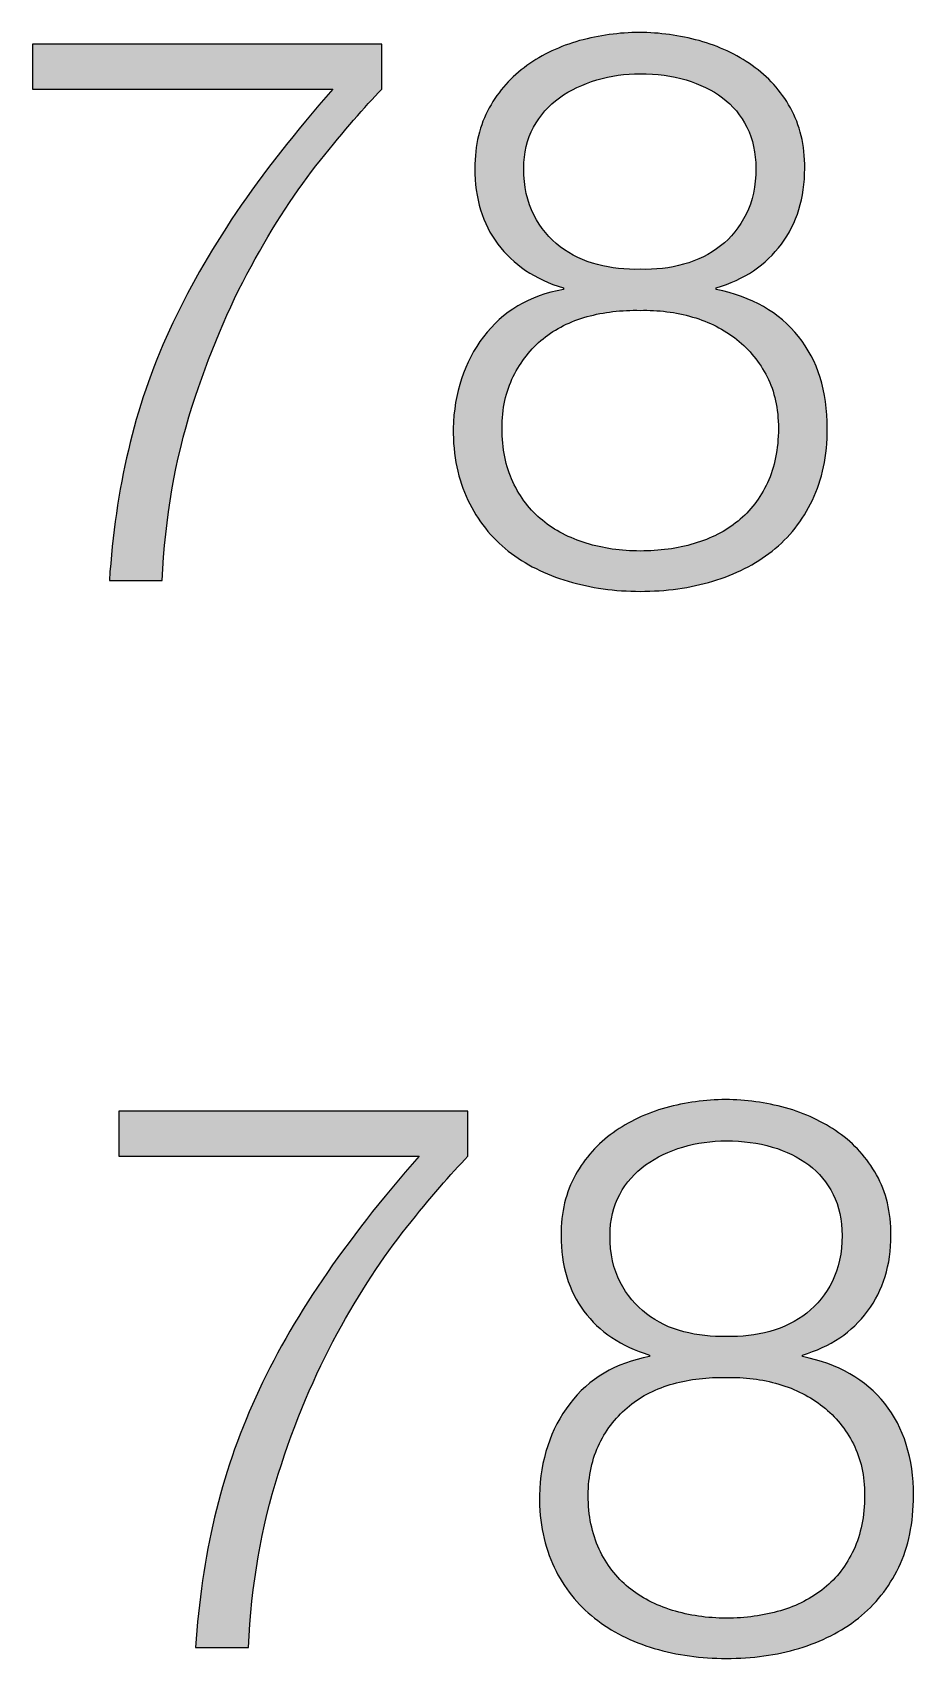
# Paper-space layout 'A3mask' of a CAD drawing. Extents: x 0 to 394, y 0 to 277.
# Drawn here: x 319.456 to 321.612, y 21.496 to 25.477 of the extents above; entities that cross this region are included whole.
import ezdxf
from ezdxf.enums import TextEntityAlignment as Align

# ---------------------------------------------------------------- set-up
doc = ezdxf.new("R2010")
doc.units = 0
doc.layers.get('0').update_dxf_attribs({"linetype": 'CONTINUOUS'})
doc.layers.get('Defpoints').update_dxf_attribs({"linetype": 'CONTINUOUS'})
doc.layers.add('JPP_Mask', color=7, linetype='CONTINUOUS')
doc.styles.add('JPP', font='arial.ttf')

# ---------------------------------------------------------------- blocks, each defined once
blk = doc.blocks.new('A3mask')
at = {"true_color": 0x004a91}
h = blk.add_hatch(color=154, dxfattribs=at)
edge = h.paths.add_edge_path()
edge.add_spline(control_points=[(319.6437, 24.1356), (319.6437, 24.1356), (319.7729, 24.1356), (319.7729, 24.1356), (319.7805, 24.2901), (319.8049, 24.4318), (319.846, 24.5603)], knot_values=[4, 4, 4, 4, 5, 5, 5, 6, 6, 6, 6], degree=3, periodic=0)
edge.add_spline(control_points=[(319.846, 24.5603), (319.8872, 24.6888), (319.9353, 24.8034), (319.9905, 24.9043)], knot_values=[3, 3, 3, 3, 4, 4, 4, 4], degree=3, periodic=0)
edge.add_spline(control_points=[(319.9905, 24.9043), (320.0454, 25.005), (320.1023, 25.0917), (320.1605, 25.1645), (320.2187, 25.2374), (320.2688, 25.2954), (320.3105, 25.3385)], knot_values=[1, 1, 1, 1, 2, 2, 2, 3, 3, 3, 3], degree=3, periodic=0)
edge.add_spline(control_points=[(320.3105, 25.3385), (320.3105, 25.3385), (320.3105, 25.4487), (320.3105, 25.4487), (320.3105, 25.4487), (320.1903, 25.4487), (320.04, 25.4487)], knot_values=[12.624977, 12.624977, 12.624977, 12.624977, 13.624977, 13.624977, 13.624977, 14, 14, 14, 14], degree=3, periodic=0)
edge.add_spline(control_points=[(320.04, 25.4487), (319.8897, 25.4487), (319.7094, 25.4487), (319.5892, 25.4487)], knot_values=[12.249985, 12.249985, 12.249985, 12.249985, 12.624977, 12.624977, 12.624977, 12.624977], degree=3, periodic=0)
edge.add_spline(control_points=[(319.5892, 25.4487), (319.5591, 25.4487), (319.5328, 25.4487), (319.5117, 25.4487)], knot_values=[12.156237, 12.156237, 12.156237, 12.156237, 12.249985, 12.249985, 12.249985, 12.249985], degree=3, periodic=0)
edge.add_spline(control_points=[(319.5117, 25.4487), (319.4905, 25.4487), (319.4746, 25.4487), (319.4652, 25.4487)], knot_values=[12.062489, 12.062489, 12.062489, 12.062489, 12.156237, 12.156237, 12.156237, 12.156237], degree=3, periodic=0)
edge.add_spline(control_points=[(319.4556, 25.4487), (319.4556, 25.4487), (319.4556, 25.4487), (319.4556, 25.4487), (319.4556, 25.4487), (319.4556, 25.4487), (319.4556, 25.4487)], knot_values=[11.999502, 11.999502, 11.999502, 11.999502, 12, 12, 12, 12.0006, 12.0006, 12.0006, 12.0006], degree=3, periodic=0)
edge.add_spline(control_points=[(319.4556, 25.4439), (319.4556, 25.4394), (319.4556, 25.432), (319.4556, 25.4231)], knot_values=[11.687496, 11.687496, 11.687496, 11.687496, 11.874992, 11.874992, 11.874992, 11.874992], degree=3, periodic=0)
edge.add_spline(control_points=[(319.4556, 25.4231), (319.4556, 25.4143), (319.4556, 25.4039), (319.4556, 25.3936)], knot_values=[11.5, 11.5, 11.5, 11.5, 11.687496, 11.687496, 11.687496, 11.687496], degree=3, periodic=0)
edge.add_spline(control_points=[(319.4556, 25.3936), (319.4556, 25.3833), (319.4556, 25.3729), (319.4556, 25.3641)], knot_values=[11.312504, 11.312504, 11.312504, 11.312504, 11.5, 11.5, 11.5, 11.5], degree=3, periodic=0)
edge.add_spline(control_points=[(319.4556, 25.3641), (319.4556, 25.3552), (319.4556, 25.3478), (319.4556, 25.3432)], knot_values=[11.125008, 11.125008, 11.125008, 11.125008, 11.312504, 11.312504, 11.312504, 11.312504], degree=3, periodic=0)
edge.add_spline(control_points=[(319.4556, 25.3385), (319.4556, 25.3385), (319.4556, 25.3385), (319.4556, 25.3385), (319.4556, 25.3385), (319.4556, 25.3385), (319.4556, 25.3385)], knot_values=[10.999766, 10.999766, 10.999766, 10.999766, 11, 11, 11, 11.001231, 11.001231, 11.001231, 11.001231], degree=3, periodic=0)
edge.add_spline(control_points=[(319.4589, 25.3385), (319.4602, 25.3385), (319.4618, 25.3385), (319.4638, 25.3385)], knot_values=[10.937511, 10.937511, 10.937511, 10.937511, 10.960948, 10.960948, 10.960948, 10.960948], degree=3, periodic=0)
edge.add_spline(control_points=[(319.4638, 25.3385), (319.4719, 25.3385), (319.4857, 25.3385), (319.5038, 25.3385)], knot_values=[10.843763, 10.843763, 10.843763, 10.843763, 10.937511, 10.937511, 10.937511, 10.937511], degree=3, periodic=0)
edge.add_spline(control_points=[(319.5038, 25.3385), (319.522, 25.3385), (319.5446, 25.3385), (319.5705, 25.3385)], knot_values=[10.750015, 10.750015, 10.750015, 10.750015, 10.843763, 10.843763, 10.843763, 10.843763], degree=3, periodic=0)
edge.add_spline(control_points=[(319.5705, 25.3385), (319.6739, 25.3385), (319.8289, 25.3385), (319.9582, 25.3385)], knot_values=[10.375023, 10.375023, 10.375023, 10.375023, 10.750015, 10.750015, 10.750015, 10.750015], degree=3, periodic=0)
edge.add_spline(control_points=[(319.9582, 25.3385), (320.0875, 25.3385), (320.1909, 25.3385), (320.1909, 25.3385), (320.0983, 25.2332), (320.0195, 25.1325), (319.9543, 25.0363), (319.8891, 24.94), (319.8346, 24.844), (319.791, 24.7484)], knot_values=[8, 8, 8, 8, 8.375023, 8.375023, 8.375023, 9.375023, 9.375023, 9.375023, 10.375023, 10.375023, 10.375023, 10.375023], degree=3, periodic=0)
edge.add_spline(control_points=[(319.791, 24.7484), (319.7471, 24.6529), (319.7135, 24.555), (319.6903, 24.4548)], knot_values=[7, 7, 7, 7, 8, 8, 8, 8], degree=3, periodic=0)
edge.add_spline(control_points=[(319.6903, 24.4548), (319.6667, 24.3548), (319.6514, 24.2484), (319.6437, 24.1356)], knot_values=[6, 6, 6, 6, 7, 7, 7, 7], degree=3, periodic=0)
h = blk.add_hatch(color=154, dxfattribs=at)
edge = h.paths.add_edge_path(flags=16)
edge.add_spline(control_points=[(321.0498, 24.9099), (321.0841, 24.9194), (321.114, 24.9342), (321.14, 24.9546), (321.166, 24.9748), (321.1868, 25.0008), (321.2028, 25.0326), (321.2186, 25.0641), (321.2265, 25.1015), (321.2265, 25.1446), (321.2265, 25.1826), (321.2191, 25.216), (321.2047, 25.2453), (321.1901, 25.2745), (321.1701, 25.2986), (321.1449, 25.3174), (321.1193, 25.3364), (321.0896, 25.351), (321.0556, 25.3612), (321.0212, 25.3712), (320.9839, 25.3763), (320.9433, 25.3763), (320.9066, 25.3763), (320.8712, 25.3712), (320.8371, 25.3612), (320.8027, 25.351), (320.7723, 25.3364), (320.7457, 25.3174), (320.7192, 25.2986), (320.6979, 25.2745), (320.6821, 25.2453), (320.6663, 25.216), (320.6585, 25.1826), (320.6585, 25.1446), (320.6585, 25.1003), (320.6666, 25.0623), (320.683, 25.0305), (320.6995, 24.9989), (320.7211, 24.973), (320.7478, 24.9528), (320.7742, 24.9324), (320.8046, 24.9178), (320.8389, 24.9089), (320.873, 24.9001), (320.9078, 24.8962), (320.9433, 24.8976), (320.9802, 24.8962), (321.0157, 24.9004), (321.0498, 24.9099)], knot_values=[0, 0, 0, 0, 1, 1, 1, 2, 2, 2, 3, 3, 3, 4, 4, 4, 5, 5, 5, 6, 6, 6, 7, 7, 7, 8, 8, 8, 9, 9, 9, 10, 10, 10, 11, 11, 11, 12, 12, 12, 13, 13, 13, 14, 14, 14, 15, 15, 15, 16, 16, 16, 16], degree=3, periodic=0)
edge = h.paths.add_edge_path(flags=16)
edge.add_spline(control_points=[(321.0755, 24.2259), (321.1166, 24.2379), (321.1523, 24.2563), (321.1829, 24.2811), (321.2133, 24.3057), (321.2372, 24.337), (321.255, 24.375), (321.2727, 24.413), (321.2817, 24.4573), (321.2817, 24.5081), (321.2817, 24.5562), (321.2724, 24.5984), (321.2541, 24.6343), (321.2358, 24.6705), (321.211, 24.7009), (321.1799, 24.7257), (321.1488, 24.7503), (321.1128, 24.7686), (321.0716, 24.7807), (321.0305, 24.7927), (320.9876, 24.7981), (320.9433, 24.7969), (320.8978, 24.7981), (320.8545, 24.793), (320.8132, 24.7816), (320.7721, 24.7702), (320.7362, 24.7522), (320.7058, 24.7276), (320.6754, 24.7027), (320.651, 24.6721), (320.6327, 24.6352), (320.6144, 24.5986), (320.6051, 24.5562), (320.6051, 24.5081), (320.6051, 24.4587), (320.6139, 24.4149), (320.6318, 24.3769), (320.6494, 24.3391), (320.6735, 24.3075), (320.7039, 24.2829), (320.7343, 24.2581), (320.77, 24.2396), (320.8113, 24.2268), (320.8524, 24.2143), (320.8964, 24.2078), (320.9433, 24.2078), (320.9901, 24.2078), (321.0342, 24.2138), (321.0755, 24.2259)], knot_values=[0, 0, 0, 0, 1, 1, 1, 2, 2, 2, 3, 3, 3, 4, 4, 4, 5, 5, 5, 6, 6, 6, 7, 7, 7, 8, 8, 8, 9, 9, 9, 10, 10, 10, 11, 11, 11, 12, 12, 12, 13, 13, 13, 14, 14, 14, 15, 15, 15, 16, 16, 16, 16], degree=3, periodic=0)
edge = h.paths.add_edge_path()
edge.add_spline(control_points=[(321.2891, 24.9593), (321.2511, 24.908), (321.198, 24.8723), (321.1295, 24.8519), (321.1295, 24.8519), (321.1295, 24.8482), (321.1295, 24.8482), (321.217, 24.8303), (321.284, 24.792), (321.3311, 24.7331), (321.378, 24.6742), (321.4014, 24.5993), (321.4014, 24.5081), (321.4014, 24.4409), (321.3893, 24.3824), (321.3652, 24.3323), (321.3411, 24.2822), (321.3081, 24.2407), (321.2664, 24.2078), (321.2246, 24.1748), (321.1762, 24.1503), (321.121, 24.1338), (321.066, 24.1173), (321.0066, 24.109), (320.9433, 24.109), (320.8814, 24.109), (320.8224, 24.1173), (320.7668, 24.1338), (320.7109, 24.1503), (320.6622, 24.1748), (320.6204, 24.2078), (320.5787, 24.2407), (320.5455, 24.2822), (320.5216, 24.3323), (320.4975, 24.3824), (320.4854, 24.4409), (320.4854, 24.5081), (320.488, 24.5954), (320.5126, 24.6703), (320.5597, 24.7322), (320.6065, 24.7944), (320.6717, 24.8329), (320.7552, 24.8482), (320.7552, 24.8482), (320.7552, 24.8519), (320.7552, 24.8519), (320.6856, 24.8735), (320.632, 24.9092), (320.5947, 24.9593), (320.5573, 25.0094), (320.5385, 25.0711), (320.5385, 25.1446), (320.5385, 25.2017), (320.5504, 25.2511), (320.5738, 25.2928), (320.5972, 25.3346), (320.6281, 25.3691), (320.6659, 25.3963), (320.7039, 25.4236), (320.7471, 25.4438), (320.7951, 25.4573), (320.8433, 25.4705), (320.892, 25.4772), (320.9414, 25.4772), (320.9908, 25.4772), (321.0395, 25.4705), (321.0878, 25.4573), (321.1358, 25.4438), (321.1792, 25.4236), (321.2179, 25.3963), (321.2567, 25.3691), (321.2875, 25.3346), (321.3112, 25.2928), (321.3346, 25.2511), (321.3462, 25.2017), (321.3462, 25.1446), (321.3462, 25.0725), (321.3272, 25.0105), (321.2891, 24.9593)], knot_values=[0, 0, 0, 0, 1, 1, 1, 2, 2, 2, 3, 3, 3, 4, 4, 4, 5, 5, 5, 6, 6, 6, 7, 7, 7, 8, 8, 8, 9, 9, 9, 10, 10, 10, 11, 11, 11, 12, 12, 12, 13, 13, 13, 14, 14, 14, 15, 15, 15, 16, 16, 16, 17, 17, 17, 18, 18, 18, 19, 19, 19, 20, 20, 20, 21, 21, 21, 22, 22, 22, 23, 23, 23, 24, 24, 24, 25, 25, 25, 26, 26, 26, 26], degree=3, periodic=0)
h = blk.add_hatch(color=154, dxfattribs=at)
edge = h.paths.add_edge_path(flags=16)
edge.add_spline(control_points=[(321.2608, 22.2972), (321.2952, 22.3067), (321.3251, 22.3216), (321.3511, 22.342), (321.377, 22.3622), (321.3979, 22.3882), (321.4139, 22.4199), (321.4297, 22.4515), (321.4376, 22.4888), (321.4376, 22.532), (321.4376, 22.57), (321.4301, 22.6034), (321.4158, 22.6326), (321.4012, 22.6619), (321.3812, 22.686), (321.3559, 22.7048), (321.3304, 22.7238), (321.3007, 22.7384), (321.2666, 22.7486), (321.2323, 22.7586), (321.195, 22.7637), (321.1544, 22.7637), (321.1177, 22.7637), (321.0822, 22.7586), (321.0481, 22.7486), (321.0138, 22.7384), (320.9834, 22.7238), (320.9567, 22.7048), (320.9303, 22.686), (320.909, 22.6619), (320.8932, 22.6326), (320.8774, 22.6034), (320.8695, 22.57), (320.8695, 22.532), (320.8695, 22.4877), (320.8777, 22.4496), (320.8941, 22.4178), (320.9106, 22.3863), (320.9322, 22.3603), (320.9588, 22.3401), (320.9853, 22.3197), (321.0157, 22.3051), (321.05, 22.2963), (321.0841, 22.2875), (321.1189, 22.2836), (321.1544, 22.2849), (321.1912, 22.2836), (321.2267, 22.2877), (321.2608, 22.2972)], knot_values=[0, 0, 0, 0, 1, 1, 1, 2, 2, 2, 3, 3, 3, 4, 4, 4, 5, 5, 5, 6, 6, 6, 7, 7, 7, 8, 8, 8, 9, 9, 9, 10, 10, 10, 11, 11, 11, 12, 12, 12, 13, 13, 13, 14, 14, 14, 15, 15, 15, 16, 16, 16, 16], degree=3, periodic=0)
edge = h.paths.add_edge_path(flags=16)
edge.add_spline(control_points=[(321.2866, 21.6132), (321.3276, 21.6253), (321.3633, 21.6436), (321.394, 21.6684), (321.4243, 21.693), (321.4482, 21.7243), (321.4661, 21.7624), (321.4837, 21.8004), (321.4928, 21.8447), (321.4928, 21.8955), (321.4928, 21.9435), (321.4835, 21.9857), (321.4652, 22.0217), (321.4468, 22.0579), (321.422, 22.0883), (321.3909, 22.1131), (321.3599, 22.1377), (321.3239, 22.156), (321.2826, 22.168), (321.2416, 22.1801), (321.1987, 22.1854), (321.1544, 22.1843), (321.1089, 22.1854), (321.0655, 22.1803), (321.0242, 22.169), (320.9832, 22.1576), (320.9472, 22.1395), (320.9169, 22.1149), (320.8865, 22.0901), (320.8621, 22.0595), (320.8438, 22.0226), (320.8255, 21.986), (320.8162, 21.9435), (320.8162, 21.8955), (320.8162, 21.8461), (320.825, 21.8023), (320.8429, 21.7642), (320.8605, 21.7264), (320.8846, 21.6949), (320.915, 21.6703), (320.9454, 21.6455), (320.9811, 21.6269), (321.0224, 21.6142), (321.0634, 21.6016), (321.1075, 21.5951), (321.1544, 21.5951), (321.2012, 21.5951), (321.2453, 21.6012), (321.2866, 21.6132)], knot_values=[0, 0, 0, 0, 1, 1, 1, 2, 2, 2, 3, 3, 3, 4, 4, 4, 5, 5, 5, 6, 6, 6, 7, 7, 7, 8, 8, 8, 9, 9, 9, 10, 10, 10, 11, 11, 11, 12, 12, 12, 13, 13, 13, 14, 14, 14, 15, 15, 15, 16, 16, 16, 16], degree=3, periodic=0)
edge = h.paths.add_edge_path()
edge.add_spline(control_points=[(321.5002, 22.3466), (321.4622, 22.2954), (321.409, 22.2597), (321.3406, 22.2393), (321.3406, 22.2393), (321.3406, 22.2355), (321.3406, 22.2355), (321.4281, 22.2177), (321.4951, 22.1794), (321.5422, 22.1205), (321.589, 22.0616), (321.6125, 21.9867), (321.6125, 21.8955), (321.6125, 21.8282), (321.6004, 21.7698), (321.5763, 21.7197), (321.5521, 21.6696), (321.5192, 21.6281), (321.4775, 21.5951), (321.4357, 21.5622), (321.3872, 21.5376), (321.332, 21.5211), (321.2771, 21.5047), (321.2177, 21.4963), (321.1544, 21.4963), (321.0924, 21.4963), (321.0335, 21.5047), (320.9779, 21.5211), (320.922, 21.5376), (320.8732, 21.5622), (320.8315, 21.5951), (320.7897, 21.6281), (320.7566, 21.6696), (320.7327, 21.7197), (320.7086, 21.7698), (320.6965, 21.8282), (320.6965, 21.8955), (320.6991, 21.9827), (320.7236, 22.0576), (320.7707, 22.1196), (320.8176, 22.1817), (320.8828, 22.2202), (320.9663, 22.2355), (320.9663, 22.2355), (320.9663, 22.2393), (320.9663, 22.2393), (320.8967, 22.2608), (320.8431, 22.2965), (320.8057, 22.3466), (320.7684, 22.3967), (320.7496, 22.4584), (320.7496, 22.532), (320.7496, 22.589), (320.7614, 22.6384), (320.7849, 22.6802), (320.8083, 22.7219), (320.8391, 22.7565), (320.877, 22.7836), (320.915, 22.811), (320.9581, 22.8312), (321.0061, 22.8446), (321.0544, 22.8579), (321.1031, 22.8646), (321.1525, 22.8646), (321.2019, 22.8646), (321.2506, 22.8579), (321.2989, 22.8446), (321.3469, 22.8312), (321.3903, 22.811), (321.429, 22.7836), (321.4677, 22.7565), (321.4986, 22.7219), (321.5222, 22.6802), (321.5457, 22.6384), (321.5573, 22.589), (321.5573, 22.532), (321.5573, 22.4598), (321.5382, 22.3979), (321.5002, 22.3466)], knot_values=[0, 0, 0, 0, 1, 1, 1, 2, 2, 2, 3, 3, 3, 4, 4, 4, 5, 5, 5, 6, 6, 6, 7, 7, 7, 8, 8, 8, 9, 9, 9, 10, 10, 10, 11, 11, 11, 12, 12, 12, 13, 13, 13, 14, 14, 14, 15, 15, 15, 16, 16, 16, 17, 17, 17, 18, 18, 18, 19, 19, 19, 20, 20, 20, 21, 21, 21, 22, 22, 22, 23, 23, 23, 24, 24, 24, 25, 25, 25, 26, 26, 26, 26], degree=3, periodic=0)
h = blk.add_hatch(color=154, dxfattribs=at)
edge = h.paths.add_edge_path()
edge.add_spline(control_points=[(320.5216, 22.7259), (320.5216, 22.7259), (320.5216, 22.836), (320.5216, 22.836), (320.5216, 22.836), (320.4014, 22.836), (320.2511, 22.836)], knot_values=[12.624977, 12.624977, 12.624977, 12.624977, 13.624977, 13.624977, 13.624977, 14, 14, 14, 14], degree=3, periodic=0)
edge.add_spline(control_points=[(320.2511, 22.836), (320.1008, 22.836), (319.9205, 22.836), (319.8002, 22.836)], knot_values=[12.249985, 12.249985, 12.249985, 12.249985, 12.624977, 12.624977, 12.624977, 12.624977], degree=3, periodic=0)
edge.add_spline(control_points=[(319.8002, 22.836), (319.7702, 22.836), (319.7439, 22.836), (319.7227, 22.836)], knot_values=[12.156237, 12.156237, 12.156237, 12.156237, 12.249985, 12.249985, 12.249985, 12.249985], degree=3, periodic=0)
edge.add_spline(control_points=[(319.7227, 22.836), (319.7016, 22.836), (319.6857, 22.836), (319.6763, 22.836)], knot_values=[12.062489, 12.062489, 12.062489, 12.062489, 12.156237, 12.156237, 12.156237, 12.156237], degree=3, periodic=0)
edge.add_spline(control_points=[(319.6667, 22.836), (319.6667, 22.836), (319.6667, 22.836), (319.6667, 22.836), (319.6667, 22.836), (319.6667, 22.836), (319.6667, 22.836)], knot_values=[11.999502, 11.999502, 11.999502, 11.999502, 12, 12, 12, 12.0006, 12.0006, 12.0006, 12.0006], degree=3, periodic=0)
edge.add_spline(control_points=[(319.6667, 22.8313), (319.6667, 22.8268), (319.6667, 22.8194), (319.6667, 22.8105)], knot_values=[11.687496, 11.687496, 11.687496, 11.687496, 11.874992, 11.874992, 11.874992, 11.874992], degree=3, periodic=0)
edge.add_spline(control_points=[(319.6667, 22.8105), (319.6667, 22.8016), (319.6667, 22.7913), (319.6667, 22.781)], knot_values=[11.5, 11.5, 11.5, 11.5, 11.687496, 11.687496, 11.687496, 11.687496], degree=3, periodic=0)
edge.add_spline(control_points=[(319.6667, 22.781), (319.6667, 22.7706), (319.6667, 22.7603), (319.6667, 22.7514)], knot_values=[11.312504, 11.312504, 11.312504, 11.312504, 11.5, 11.5, 11.5, 11.5], degree=3, periodic=0)
edge.add_spline(control_points=[(319.6667, 22.7514), (319.6667, 22.7426), (319.6667, 22.7351), (319.6667, 22.7306)], knot_values=[11.125008, 11.125008, 11.125008, 11.125008, 11.312504, 11.312504, 11.312504, 11.312504], degree=3, periodic=0)
edge.add_spline(control_points=[(319.6667, 22.7259), (319.6667, 22.7259), (319.6667, 22.7259), (319.6667, 22.7259), (319.6667, 22.7259), (319.6667, 22.7259), (319.6667, 22.7259)], knot_values=[10.999766, 10.999766, 10.999766, 10.999766, 11, 11, 11, 11.001231, 11.001231, 11.001231, 11.001231], degree=3, periodic=0)
edge.add_spline(control_points=[(319.6699, 22.7259), (319.6712, 22.7259), (319.6729, 22.7259), (319.6749, 22.7259)], knot_values=[10.937511, 10.937511, 10.937511, 10.937511, 10.960948, 10.960948, 10.960948, 10.960948], degree=3, periodic=0)
edge.add_spline(control_points=[(319.6749, 22.7259), (319.683, 22.7259), (319.6967, 22.7259), (319.7149, 22.7259)], knot_values=[10.843763, 10.843763, 10.843763, 10.843763, 10.937511, 10.937511, 10.937511, 10.937511], degree=3, periodic=0)
edge.add_spline(control_points=[(319.7149, 22.7259), (319.7331, 22.7259), (319.7557, 22.7259), (319.7815, 22.7259)], knot_values=[10.750015, 10.750015, 10.750015, 10.750015, 10.843763, 10.843763, 10.843763, 10.843763], degree=3, periodic=0)
edge.add_spline(control_points=[(319.7815, 22.7259), (319.8849, 22.7259), (320.04, 22.7259), (320.1693, 22.7259)], knot_values=[10.375023, 10.375023, 10.375023, 10.375023, 10.750015, 10.750015, 10.750015, 10.750015], degree=3, periodic=0)
edge.add_spline(control_points=[(320.1693, 22.7259), (320.2985, 22.7259), (320.4019, 22.7259), (320.4019, 22.7259), (320.3094, 22.6206), (320.2305, 22.5199), (320.1653, 22.4236), (320.1002, 22.3274), (320.0457, 22.2314), (320.0021, 22.1358)], knot_values=[8, 8, 8, 8, 8.375023, 8.375023, 8.375023, 9.375023, 9.375023, 9.375023, 10.375023, 10.375023, 10.375023, 10.375023], degree=3, periodic=0)
edge.add_spline(control_points=[(320.0021, 22.1358), (319.9582, 22.0402), (319.9246, 21.9424), (319.9014, 21.8422)], knot_values=[7, 7, 7, 7, 8, 8, 8, 8], degree=3, periodic=0)
edge.add_spline(control_points=[(319.9014, 21.8422), (319.8777, 21.7422), (319.8624, 21.6357), (319.8548, 21.523)], knot_values=[6, 6, 6, 6, 7, 7, 7, 7], degree=3, periodic=0)
edge.add_spline(control_points=[(319.8548, 21.523), (319.8548, 21.523), (319.984, 21.523), (319.984, 21.523), (319.9916, 21.6775), (320.016, 21.8192), (320.057, 21.9477)], knot_values=[4, 4, 4, 4, 5, 5, 5, 6, 6, 6, 6], degree=3, periodic=0)
edge.add_spline(control_points=[(320.057, 21.9477), (320.0983, 22.0762), (320.1463, 22.1908), (320.2015, 22.2917)], knot_values=[3, 3, 3, 3, 4, 4, 4, 4], degree=3, periodic=0)
edge.add_spline(control_points=[(320.2015, 22.2917), (320.2565, 22.3923), (320.3133, 22.4791), (320.3715, 22.5519), (320.4298, 22.6247), (320.4799, 22.6827), (320.5216, 22.7259)], knot_values=[1, 1, 1, 1, 2, 2, 2, 3, 3, 3, 3], degree=3, periodic=0)
at = {"layer": 'Defpoints', "color": 154, "true_color": 0x004a91}
for points, knots in [([(320.3105, 25.4487), (320.3105, 25.4487), (320.3105, 25.3385), (320.3105, 25.3385), (320.2688, 25.2954), (320.2187, 25.2374), (320.1605, 25.1645), (320.1023, 25.0917), (320.0454, 25.005), (319.9905, 24.9043), (319.9353, 24.8034), (319.8872, 24.6888), (319.846, 24.5603), (319.8049, 24.4318), (319.7805, 24.2901), (319.7729, 24.1356), (319.7729, 24.1356), (319.6437, 24.1356), (319.6437, 24.1356), (319.6514, 24.2484), (319.6667, 24.3548), (319.6903, 24.4548), (319.7135, 24.555), (319.7471, 24.6529), (319.791, 24.7484), (319.8346, 24.844), (319.8891, 24.94), (319.9543, 25.0363), (320.0195, 25.1325), (320.0983, 25.2332), (320.1909, 25.3385), (320.1909, 25.3385), (319.4556, 25.3385), (319.4556, 25.3385), (319.4556, 25.3385), (319.4556, 25.4487), (319.4556, 25.4487), (319.4556, 25.4487), (320.3105, 25.4487), (320.3105, 25.4487)], [0, 0, 0, 0, 1, 1, 1, 2, 2, 2, 3, 3, 3, 4, 4, 4, 5, 5, 5, 6, 6, 6, 7, 7, 7, 8, 8, 8, 9, 9, 9, 10, 10, 10, 11, 11, 11, 12, 12, 12, 13, 13, 13, 13]), ([(321.2891, 24.9593), (321.2511, 24.908), (321.198, 24.8723), (321.1295, 24.8519), (321.1295, 24.8519), (321.1295, 24.8482), (321.1295, 24.8482), (321.217, 24.8303), (321.284, 24.792), (321.3311, 24.7331), (321.378, 24.6742), (321.4014, 24.5993), (321.4014, 24.5081), (321.4014, 24.4409), (321.3893, 24.3824), (321.3652, 24.3323), (321.3411, 24.2822), (321.3081, 24.2407), (321.2664, 24.2078), (321.2246, 24.1748), (321.1762, 24.1503), (321.121, 24.1338), (321.066, 24.1173), (321.0066, 24.109), (320.9433, 24.109), (320.8814, 24.109), (320.8224, 24.1173), (320.7668, 24.1338), (320.7109, 24.1503), (320.6622, 24.1748), (320.6204, 24.2078), (320.5787, 24.2407), (320.5455, 24.2822), (320.5216, 24.3323), (320.4975, 24.3824), (320.4854, 24.4409), (320.4854, 24.5081), (320.488, 24.5954), (320.5126, 24.6703), (320.5597, 24.7322), (320.6065, 24.7944), (320.6717, 24.8329), (320.7552, 24.8482), (320.7552, 24.8482), (320.7552, 24.8519), (320.7552, 24.8519), (320.6856, 24.8735), (320.632, 24.9092), (320.5947, 24.9593), (320.5573, 25.0094), (320.5385, 25.0711), (320.5385, 25.1446), (320.5385, 25.2017), (320.5504, 25.2511), (320.5738, 25.2928), (320.5972, 25.3346), (320.6281, 25.3691), (320.6659, 25.3963), (320.7039, 25.4236), (320.7471, 25.4438), (320.7951, 25.4573), (320.8433, 25.4705), (320.892, 25.4772), (320.9414, 25.4772), (320.9908, 25.4772), (321.0395, 25.4705), (321.0878, 25.4573), (321.1358, 25.4438), (321.1792, 25.4236), (321.2179, 25.3963), (321.2567, 25.3691), (321.2875, 25.3346), (321.3112, 25.2928), (321.3346, 25.2511), (321.3462, 25.2017), (321.3462, 25.1446), (321.3462, 25.0725), (321.3272, 25.0105), (321.2891, 24.9593)], [0, 0, 0, 0, 1, 1, 1, 2, 2, 2, 3, 3, 3, 4, 4, 4, 5, 5, 5, 6, 6, 6, 7, 7, 7, 8, 8, 8, 9, 9, 9, 10, 10, 10, 11, 11, 11, 12, 12, 12, 13, 13, 13, 14, 14, 14, 15, 15, 15, 16, 16, 16, 17, 17, 17, 18, 18, 18, 19, 19, 19, 20, 20, 20, 21, 21, 21, 22, 22, 22, 23, 23, 23, 24, 24, 24, 25, 25, 25, 26, 26, 26, 26]), ([(321.0498, 24.9099), (321.0841, 24.9194), (321.114, 24.9342), (321.14, 24.9546), (321.166, 24.9748), (321.1868, 25.0008), (321.2028, 25.0326), (321.2186, 25.0641), (321.2265, 25.1015), (321.2265, 25.1446), (321.2265, 25.1826), (321.2191, 25.216), (321.2047, 25.2453), (321.1901, 25.2745), (321.1701, 25.2986), (321.1449, 25.3174), (321.1193, 25.3364), (321.0896, 25.351), (321.0556, 25.3612), (321.0212, 25.3712), (320.9839, 25.3763), (320.9433, 25.3763), (320.9066, 25.3763), (320.8712, 25.3712), (320.8371, 25.3612), (320.8027, 25.351), (320.7723, 25.3364), (320.7457, 25.3174), (320.7192, 25.2986), (320.6979, 25.2745), (320.6821, 25.2453), (320.6663, 25.216), (320.6585, 25.1826), (320.6585, 25.1446), (320.6585, 25.1003), (320.6666, 25.0623), (320.683, 25.0305), (320.6995, 24.9989), (320.7211, 24.973), (320.7478, 24.9528), (320.7742, 24.9324), (320.8046, 24.9178), (320.8389, 24.9089), (320.873, 24.9001), (320.9078, 24.8962), (320.9433, 24.8976), (320.9802, 24.8962), (321.0157, 24.9004), (321.0498, 24.9099)], [0, 0, 0, 0, 1, 1, 1, 2, 2, 2, 3, 3, 3, 4, 4, 4, 5, 5, 5, 6, 6, 6, 7, 7, 7, 8, 8, 8, 9, 9, 9, 10, 10, 10, 11, 11, 11, 12, 12, 12, 13, 13, 13, 14, 14, 14, 15, 15, 15, 16, 16, 16, 16]), ([(321.0755, 24.2259), (321.1166, 24.2379), (321.1523, 24.2563), (321.1829, 24.2811), (321.2133, 24.3057), (321.2372, 24.337), (321.255, 24.375), (321.2727, 24.413), (321.2817, 24.4573), (321.2817, 24.5081), (321.2817, 24.5562), (321.2724, 24.5984), (321.2541, 24.6343), (321.2358, 24.6705), (321.211, 24.7009), (321.1799, 24.7257), (321.1488, 24.7503), (321.1128, 24.7686), (321.0716, 24.7807), (321.0305, 24.7927), (320.9876, 24.7981), (320.9433, 24.7969), (320.8978, 24.7981), (320.8545, 24.793), (320.8132, 24.7816), (320.7721, 24.7702), (320.7362, 24.7522), (320.7058, 24.7276), (320.6754, 24.7027), (320.651, 24.6721), (320.6327, 24.6352), (320.6144, 24.5986), (320.6051, 24.5562), (320.6051, 24.5081), (320.6051, 24.4587), (320.6139, 24.4149), (320.6318, 24.3769), (320.6494, 24.3391), (320.6735, 24.3075), (320.7039, 24.2829), (320.7343, 24.2581), (320.77, 24.2396), (320.8113, 24.2268), (320.8524, 24.2143), (320.8964, 24.2078), (320.9433, 24.2078), (320.9901, 24.2078), (321.0342, 24.2138), (321.0755, 24.2259)], [0, 0, 0, 0, 1, 1, 1, 2, 2, 2, 3, 3, 3, 4, 4, 4, 5, 5, 5, 6, 6, 6, 7, 7, 7, 8, 8, 8, 9, 9, 9, 10, 10, 10, 11, 11, 11, 12, 12, 12, 13, 13, 13, 14, 14, 14, 15, 15, 15, 16, 16, 16, 16]), ([(321.5002, 22.3466), (321.4622, 22.2954), (321.409, 22.2597), (321.3406, 22.2393), (321.3406, 22.2393), (321.3406, 22.2355), (321.3406, 22.2355), (321.4281, 22.2177), (321.4951, 22.1794), (321.5422, 22.1205), (321.589, 22.0616), (321.6125, 21.9867), (321.6125, 21.8955), (321.6125, 21.8282), (321.6004, 21.7698), (321.5763, 21.7197), (321.5521, 21.6696), (321.5192, 21.6281), (321.4775, 21.5951), (321.4357, 21.5622), (321.3872, 21.5376), (321.332, 21.5211), (321.2771, 21.5047), (321.2177, 21.4963), (321.1544, 21.4963), (321.0924, 21.4963), (321.0335, 21.5047), (320.9779, 21.5211), (320.922, 21.5376), (320.8732, 21.5622), (320.8315, 21.5951), (320.7897, 21.6281), (320.7566, 21.6696), (320.7327, 21.7197), (320.7086, 21.7698), (320.6965, 21.8282), (320.6965, 21.8955), (320.6991, 21.9827), (320.7236, 22.0576), (320.7707, 22.1196), (320.8176, 22.1817), (320.8828, 22.2202), (320.9663, 22.2355), (320.9663, 22.2355), (320.9663, 22.2393), (320.9663, 22.2393), (320.8967, 22.2608), (320.8431, 22.2965), (320.8057, 22.3466), (320.7684, 22.3967), (320.7496, 22.4584), (320.7496, 22.532), (320.7496, 22.589), (320.7614, 22.6384), (320.7849, 22.6802), (320.8083, 22.7219), (320.8391, 22.7565), (320.877, 22.7836), (320.915, 22.811), (320.9581, 22.8312), (321.0061, 22.8446), (321.0544, 22.8579), (321.1031, 22.8646), (321.1525, 22.8646), (321.2019, 22.8646), (321.2506, 22.8579), (321.2989, 22.8446), (321.3469, 22.8312), (321.3903, 22.811), (321.429, 22.7836), (321.4677, 22.7565), (321.4986, 22.7219), (321.5222, 22.6802), (321.5457, 22.6384), (321.5573, 22.589), (321.5573, 22.532), (321.5573, 22.4598), (321.5382, 22.3979), (321.5002, 22.3466)], [0, 0, 0, 0, 1, 1, 1, 2, 2, 2, 3, 3, 3, 4, 4, 4, 5, 5, 5, 6, 6, 6, 7, 7, 7, 8, 8, 8, 9, 9, 9, 10, 10, 10, 11, 11, 11, 12, 12, 12, 13, 13, 13, 14, 14, 14, 15, 15, 15, 16, 16, 16, 17, 17, 17, 18, 18, 18, 19, 19, 19, 20, 20, 20, 21, 21, 21, 22, 22, 22, 23, 23, 23, 24, 24, 24, 25, 25, 25, 26, 26, 26, 26]), ([(320.5216, 22.836), (320.5216, 22.836), (320.5216, 22.7259), (320.5216, 22.7259), (320.4799, 22.6827), (320.4298, 22.6247), (320.3715, 22.5519), (320.3133, 22.4791), (320.2565, 22.3923), (320.2015, 22.2917), (320.1463, 22.1908), (320.0983, 22.0762), (320.057, 21.9477), (320.016, 21.8192), (319.9916, 21.6775), (319.984, 21.523), (319.984, 21.523), (319.8548, 21.523), (319.8548, 21.523), (319.8624, 21.6357), (319.8777, 21.7422), (319.9014, 21.8422), (319.9246, 21.9424), (319.9582, 22.0402), (320.0021, 22.1358), (320.0457, 22.2314), (320.1002, 22.3274), (320.1653, 22.4236), (320.2305, 22.5199), (320.3094, 22.6206), (320.4019, 22.7259), (320.4019, 22.7259), (319.6667, 22.7259), (319.6667, 22.7259), (319.6667, 22.7259), (319.6667, 22.836), (319.6667, 22.836), (319.6667, 22.836), (320.5216, 22.836), (320.5216, 22.836)], [0, 0, 0, 0, 1, 1, 1, 2, 2, 2, 3, 3, 3, 4, 4, 4, 5, 5, 5, 6, 6, 6, 7, 7, 7, 8, 8, 8, 9, 9, 9, 10, 10, 10, 11, 11, 11, 12, 12, 12, 13, 13, 13, 13]), ([(321.2608, 22.2972), (321.2952, 22.3067), (321.3251, 22.3216), (321.3511, 22.342), (321.377, 22.3622), (321.3979, 22.3882), (321.4139, 22.4199), (321.4297, 22.4515), (321.4376, 22.4888), (321.4376, 22.532), (321.4376, 22.57), (321.4301, 22.6034), (321.4158, 22.6326), (321.4012, 22.6619), (321.3812, 22.686), (321.3559, 22.7048), (321.3304, 22.7238), (321.3007, 22.7384), (321.2666, 22.7486), (321.2323, 22.7586), (321.195, 22.7637), (321.1544, 22.7637), (321.1177, 22.7637), (321.0822, 22.7586), (321.0481, 22.7486), (321.0138, 22.7384), (320.9834, 22.7238), (320.9567, 22.7048), (320.9303, 22.686), (320.909, 22.6619), (320.8932, 22.6326), (320.8774, 22.6034), (320.8695, 22.57), (320.8695, 22.532), (320.8695, 22.4877), (320.8777, 22.4496), (320.8941, 22.4178), (320.9106, 22.3863), (320.9322, 22.3603), (320.9588, 22.3401), (320.9853, 22.3197), (321.0157, 22.3051), (321.05, 22.2963), (321.0841, 22.2875), (321.1189, 22.2836), (321.1544, 22.2849), (321.1912, 22.2836), (321.2267, 22.2877), (321.2608, 22.2972)], [0, 0, 0, 0, 1, 1, 1, 2, 2, 2, 3, 3, 3, 4, 4, 4, 5, 5, 5, 6, 6, 6, 7, 7, 7, 8, 8, 8, 9, 9, 9, 10, 10, 10, 11, 11, 11, 12, 12, 12, 13, 13, 13, 14, 14, 14, 15, 15, 15, 16, 16, 16, 16]), ([(321.2866, 21.6132), (321.3276, 21.6253), (321.3633, 21.6436), (321.394, 21.6684), (321.4243, 21.693), (321.4482, 21.7243), (321.4661, 21.7624), (321.4837, 21.8004), (321.4928, 21.8447), (321.4928, 21.8955), (321.4928, 21.9435), (321.4835, 21.9857), (321.4652, 22.0217), (321.4468, 22.0579), (321.422, 22.0883), (321.3909, 22.1131), (321.3599, 22.1377), (321.3239, 22.156), (321.2826, 22.168), (321.2416, 22.1801), (321.1987, 22.1854), (321.1544, 22.1843), (321.1089, 22.1854), (321.0655, 22.1803), (321.0242, 22.169), (320.9832, 22.1576), (320.9472, 22.1395), (320.9169, 22.1149), (320.8865, 22.0901), (320.8621, 22.0595), (320.8438, 22.0226), (320.8255, 21.986), (320.8162, 21.9435), (320.8162, 21.8955), (320.8162, 21.8461), (320.825, 21.8023), (320.8429, 21.7642), (320.8605, 21.7264), (320.8846, 21.6949), (320.915, 21.6703), (320.9454, 21.6455), (320.9811, 21.6269), (321.0224, 21.6142), (321.0634, 21.6016), (321.1075, 21.5951), (321.1544, 21.5951), (321.2012, 21.5951), (321.2453, 21.6012), (321.2866, 21.6132)], [0, 0, 0, 0, 1, 1, 1, 2, 2, 2, 3, 3, 3, 4, 4, 4, 5, 5, 5, 6, 6, 6, 7, 7, 7, 8, 8, 8, 9, 9, 9, 10, 10, 10, 11, 11, 11, 12, 12, 12, 13, 13, 13, 14, 14, 14, 15, 15, 15, 16, 16, 16, 16])]:
    blk.add_open_spline(points, degree=3, knots=knots, dxfattribs=at)
at = {"color": 7, "style": 'JPP'}
for tag, p in [('Client', (361.62, 56.35)), ('Project1', (361.62, 44.1)), ('Project2', (361.62, 40.425)), ('Project3', (361.62, 36.75)), ('Title1', (361.62, 28.175)), ('Title2', (361.62, 24.5)), ('Title3', (361.62, 20.825)), ('Status', (308.7, 3.675))]:
    blk.add_attdef(tag, text='', height=1.7, dxfattribs=at).set_placement(p, align=Align.MIDDLE_LEFT)
at = {"color": 2, "style": 'JPP'}
for tag, p in [('Scale', (322.175, 12.25)), ('Checked', (366.275, 12.25)), ('Drawn', (344.225, 12.25)), ('Date', (388.325, 12.25))]:
    blk.add_attdef(tag, text='', height=1, dxfattribs=at).set_placement(p, align=Align.MIDDLE_CENTER)
at = {"color": 6, "style": 'JPP'}
for tag, p in [('Ref', (352.8, 3.675)), ('DrgNo.', (373.38, 3.675))]:
    blk.add_attdef(tag, text='', height=2, dxfattribs=at).set_placement(p, align=Align.MIDDLE_LEFT)
blk.add_attdef('Rev', text='', height=2, dxfattribs=at).set_placement((390.1746, 3.675), align=Align.MIDDLE_CENTER)

psp = doc.layouts.new('A3mask')

# ---------------------------------------------------------------- block references
at = {"layer": 'JPP_Mask'}
psp.add_blockref('A3mask', (0, 0), dxfattribs=at)

doc.saveas('drawing.dxf')
